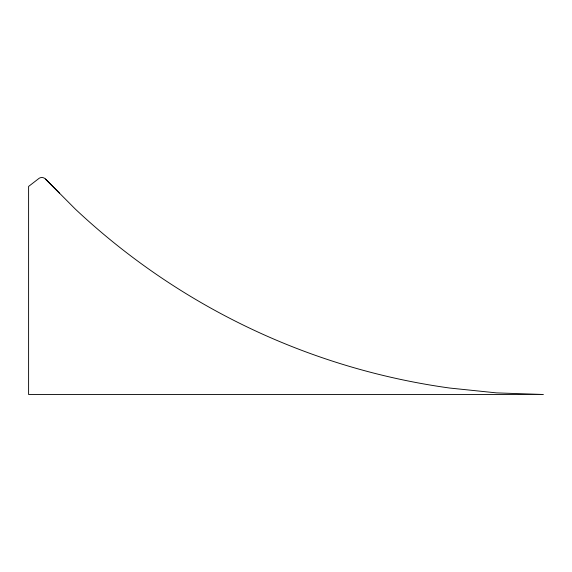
<?xml version="1.0" encoding="UTF-8"?>
<svg xmlns="http://www.w3.org/2000/svg" width="572" height="572" viewBox="0 0 572 572"><rect width="100%" height="100%" fill="white"/><g stroke="black" fill="none" stroke-linecap="round" stroke-linejoin="round"><path stroke-width="0.86" d="M59.509 193.172L44.966 178.586A5.055 5.055 0 0 0 39.239 178.214L28.6 186.422L28.6 394.494L543.4 394.494L496.56 392.885L449.942 388.073A683.554 683.554 0 0 1 75.297 209.066L45.417 178.993"/></g></svg>
